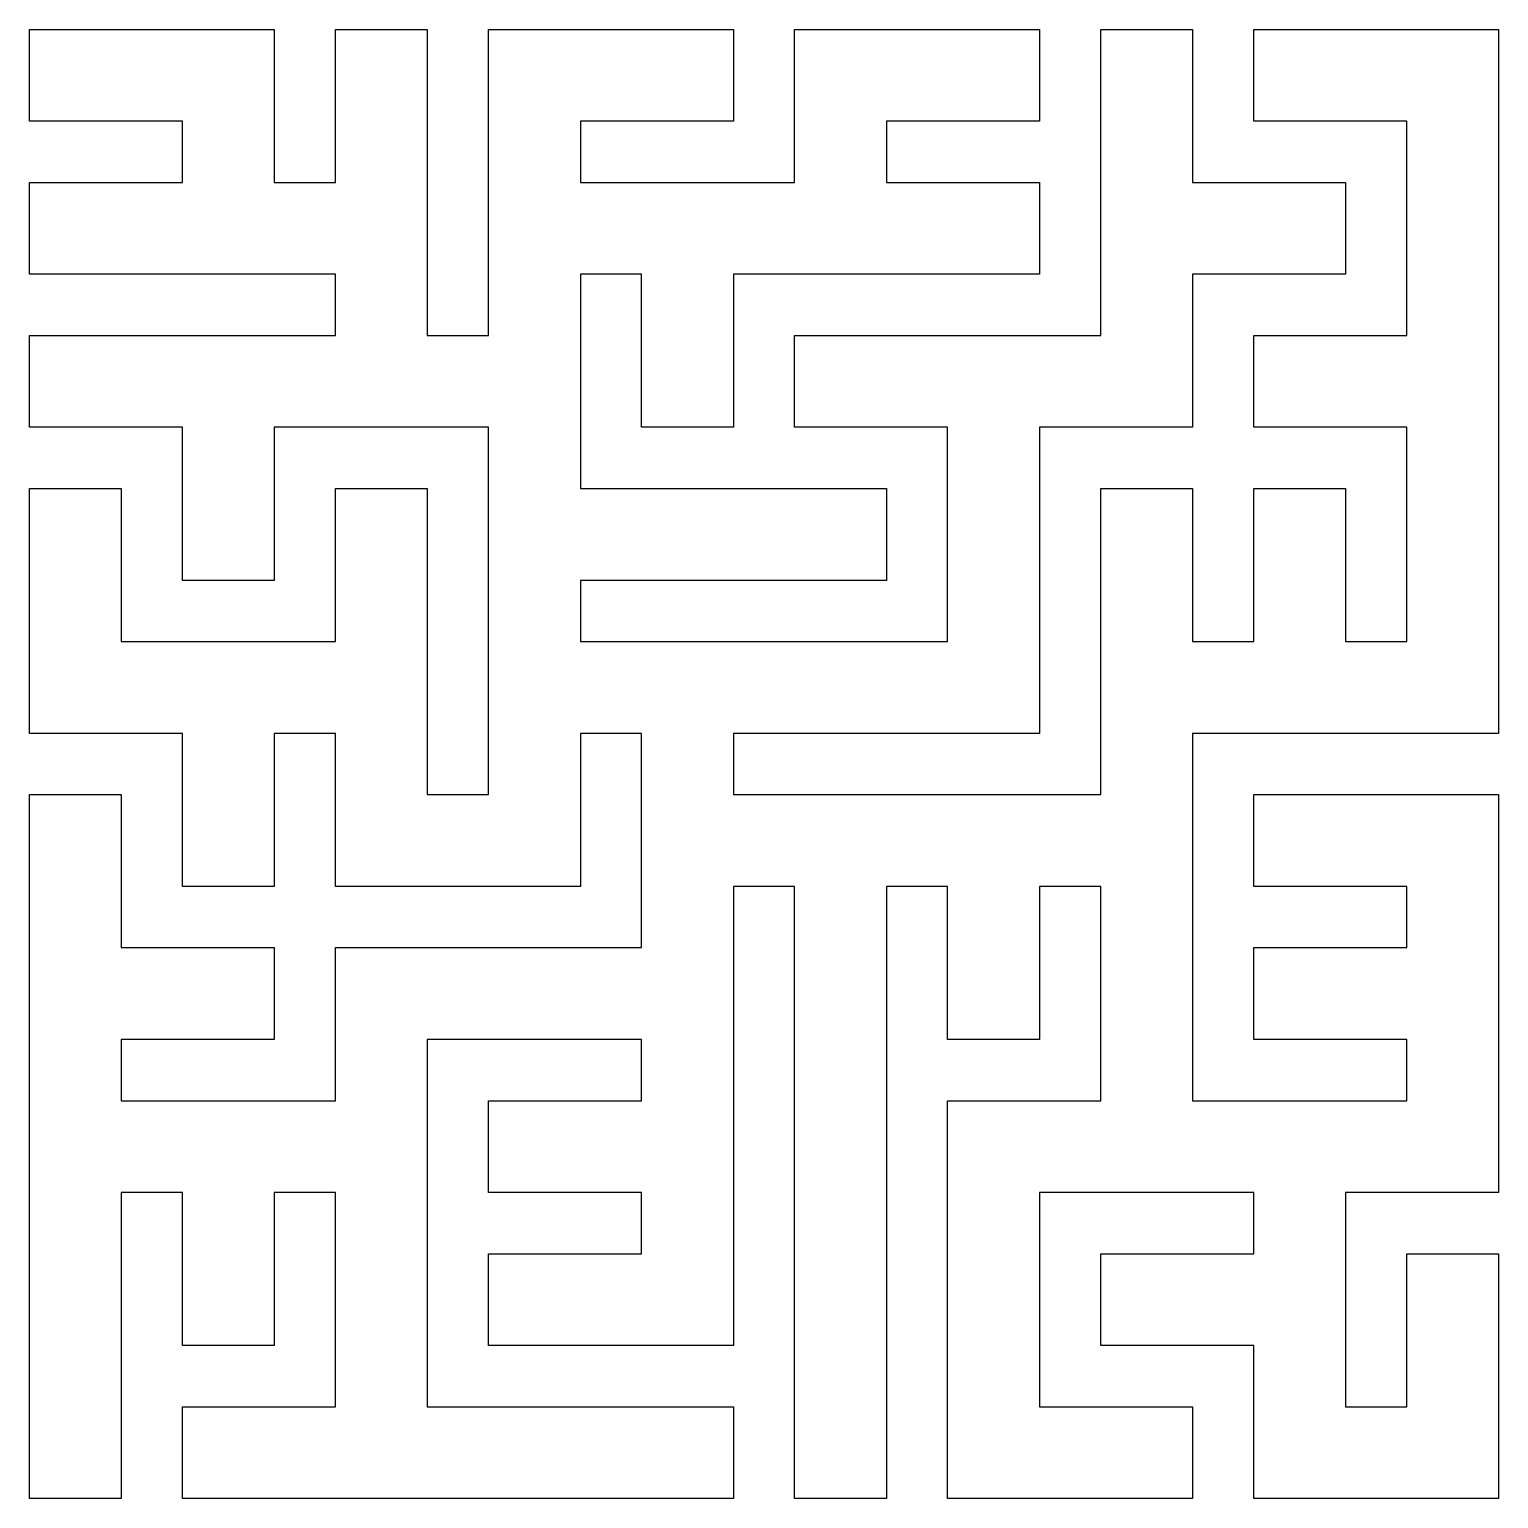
# Model space of a CAD drawing. Header units: inches. Extents: x 2.19 to 7.19, y 2.19 to 7.19.
import ezdxf

# ---------------------------------------------------------------- set-up
doc = ezdxf.new("R2010")
doc.units = ezdxf.units.IN
doc.layers.get('0').update_dxf_attribs({"linetype": 'CONTINUOUS'})

msp = doc.modelspace()

# ---------------------------------------------------------------- linework, layer by layer
at = {"color": 7}
msp.add_lwpolyline([(3.75, 6.145833), (3.75, 7.1875), (4.583333, 7.1875), (4.583333, 6.875), (4.0625, 6.875), (4.0625, 6.666667), (4.791667, 6.666667), (4.791667, 7.1875), (5.625, 7.1875), (5.625, 6.875), (5.104167, 6.875), (5.104167, 6.666667), (5.625, 6.666667), (5.625, 6.354167), (4.583333, 6.354167), (4.583333, 5.833333), (4.270833, 5.833333), (4.270833, 6.354167), (4.0625, 6.354167), (4.0625, 5.625), (5.104167, 5.625), (5.104167, 5.3125), (4.0625, 5.3125), (4.0625, 5.104167), (5.3125, 5.104167), (5.3125, 5.833333), (4.791667, 5.833333), (4.791667, 6.145833), (5.833333, 6.145833), (5.833333, 7.1875), (6.145833, 7.1875), (6.145833, 6.666667), (6.666667, 6.666667), (6.666667, 6.354167), (6.145833, 6.354167), (6.145833, 5.833333), (5.625, 5.833333), (5.625, 4.791667), (4.583333, 4.791667), (4.583333, 4.583333), (5.833333, 4.583333), (5.833333, 5.625), (6.145833, 5.625), (6.145833, 5.104167), (6.354167, 5.104167), (6.354167, 5.625), (6.666667, 5.625), (6.666667, 5.104167), (6.875, 5.104167), (6.875, 5.833333), (6.354167, 5.833333), (6.354167, 6.145833), (6.875, 6.145833), (6.875, 6.875), (6.354167, 6.875), (6.354167, 7.1875), (7.1875, 7.1875), (7.1875, 4.791667), (6.145833, 4.791667), (6.145833, 3.541667), (6.875, 3.541667), (6.875, 3.75), (6.354167, 3.75), (6.354167, 4.0625), (6.875, 4.0625), (6.875, 4.270833), (6.354167, 4.270833), (6.354167, 4.583333), (7.1875, 4.583333), (7.1875, 3.229167), (6.666667, 3.229167), (6.666667, 2.5), (6.875, 2.5), (6.875, 3.020833), (7.1875, 3.020833), (7.1875, 2.1875), (6.354167, 2.1875), (6.354167, 2.708333), (5.833333, 2.708333), (5.833333, 3.020833), (6.354167, 3.020833), (6.354167, 3.229167), (5.625, 3.229167), (5.625, 2.5), (6.145833, 2.5), (6.145833, 2.1875), (5.3125, 2.1875), (5.3125, 3.541667), (5.833333, 3.541667), (5.833333, 4.270833), (5.625, 4.270833), (5.625, 3.75), (5.3125, 3.75), (5.3125, 4.270833), (5.104167, 4.270833), (5.104167, 2.1875), (4.791667, 2.1875), (4.791667, 4.270833), (4.583333, 4.270833), (4.583333, 2.708333), (3.75, 2.708333), (3.75, 3.020833), (4.270833, 3.020833), (4.270833, 3.229167), (3.75, 3.229167), (3.75, 3.541667), (4.270833, 3.541667), (4.270833, 3.75), (3.541667, 3.75), (3.541667, 2.5), (4.583333, 2.5), (4.583333, 2.1875), (2.708333, 2.1875), (2.708333, 2.5), (3.229167, 2.5), (3.229167, 3.229167), (3.020833, 3.229167), (3.020833, 2.708333), (2.708333, 2.708333), (2.708333, 3.229167), (2.5, 3.229167), (2.5, 2.1875), (2.1875, 2.1875), (2.1875, 4.583333), (2.5, 4.583333), (2.5, 4.0625), (3.020833, 4.0625), (3.020833, 3.75), (2.5, 3.75), (2.5, 3.541667), (3.229167, 3.541667), (3.229167, 4.0625), (4.270833, 4.0625), (4.270833, 4.791667), (4.0625, 4.791667), (4.0625, 4.270833), (3.229167, 4.270833), (3.229167, 4.791667), (3.020833, 4.791667), (3.020833, 4.270833), (2.708333, 4.270833), (2.708333, 4.791667), (2.1875, 4.791667), (2.1875, 5.625), (2.5, 5.625), (2.5, 5.104167), (3.229167, 5.104167), (3.229167, 5.625), (3.541667, 5.625), (3.541667, 4.583333), (3.75, 4.583333), (3.75, 5.833333), (3.020833, 5.833333), (3.020833, 5.3125), (2.708333, 5.3125), (2.708333, 5.833333), (2.1875, 5.833333), (2.1875, 6.145833), (3.229167, 6.145833), (3.229167, 6.354167), (2.1875, 6.354167), (2.1875, 6.666667), (2.708333, 6.666667), (2.708333, 6.875), (2.1875, 6.875), (2.1875, 7.1875), (3.020833, 7.1875), (3.020833, 6.666667), (3.229167, 6.666667), (3.229167, 7.1875), (3.541667, 7.1875), (3.541667, 6.145833)], close=True, dxfattribs=at)

doc.saveas('drawing.dxf')
